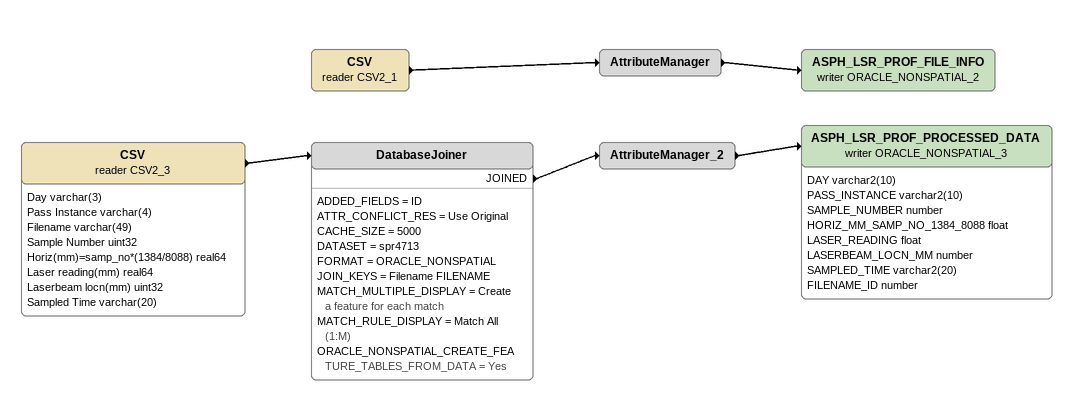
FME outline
CSV (reader CSV2_3)
    attributes: Day varchar(3), Pass Instance varchar(4), Filename varchar(49), Sample Number uint32, Horiz(mm)=samp_no*(1384/8088) real64, Laser reading(mm) real64, Laserbeam locn(mm) uint32, Sampled Time varchar(20)
    -> DatabaseJoiner
DatabaseJoiner
    ADDED_FIELDS = ID
    ATTR_CONFLICT_RES = Use Original
    CACHE_SIZE = 5000
    DATASET = spr4713
    FORMAT = ORACLE_NONSPATIAL
    JOIN_KEYS = Filename FILENAME
    MATCH_MULTIPLE_DISPLAY = Create a feature for each match
    MATCH_RULE_DISPLAY = Match All (1:M)
    ORACLE_NONSPATIAL_CREATE_FEATURE_TABLES_FROM_DATA = Yes
    JOINED -> AttributeManager_2
AttributeManager_2
    -> ASPH_LSR_PROF_PROCESSED_DATA (writer ORACLE_NONSPATIAL_3)
ASPH_LSR_PROF_PROCESSED_DATA (writer ORACLE_NONSPATIAL_3)
    attributes: DAY varchar2(10), PASS_INSTANCE varchar2(10), SAMPLE_NUMBER number, HORIZ_MM_SAMP_NO_1384_8088 float, LASER_READING float, LASERBEAM_LOCN_MM number, SAMPLED_TIME varchar2(20), FILENAME_ID number
CSV (reader CSV2_1)
    -> AttributeManager
AttributeManager
    -> ASPH_LSR_PROF_FILE_INFO (writer ORACLE_NONSPATIAL_2)
ASPH_LSR_PROF_FILE_INFO (writer ORACLE_NONSPATIAL_2)
